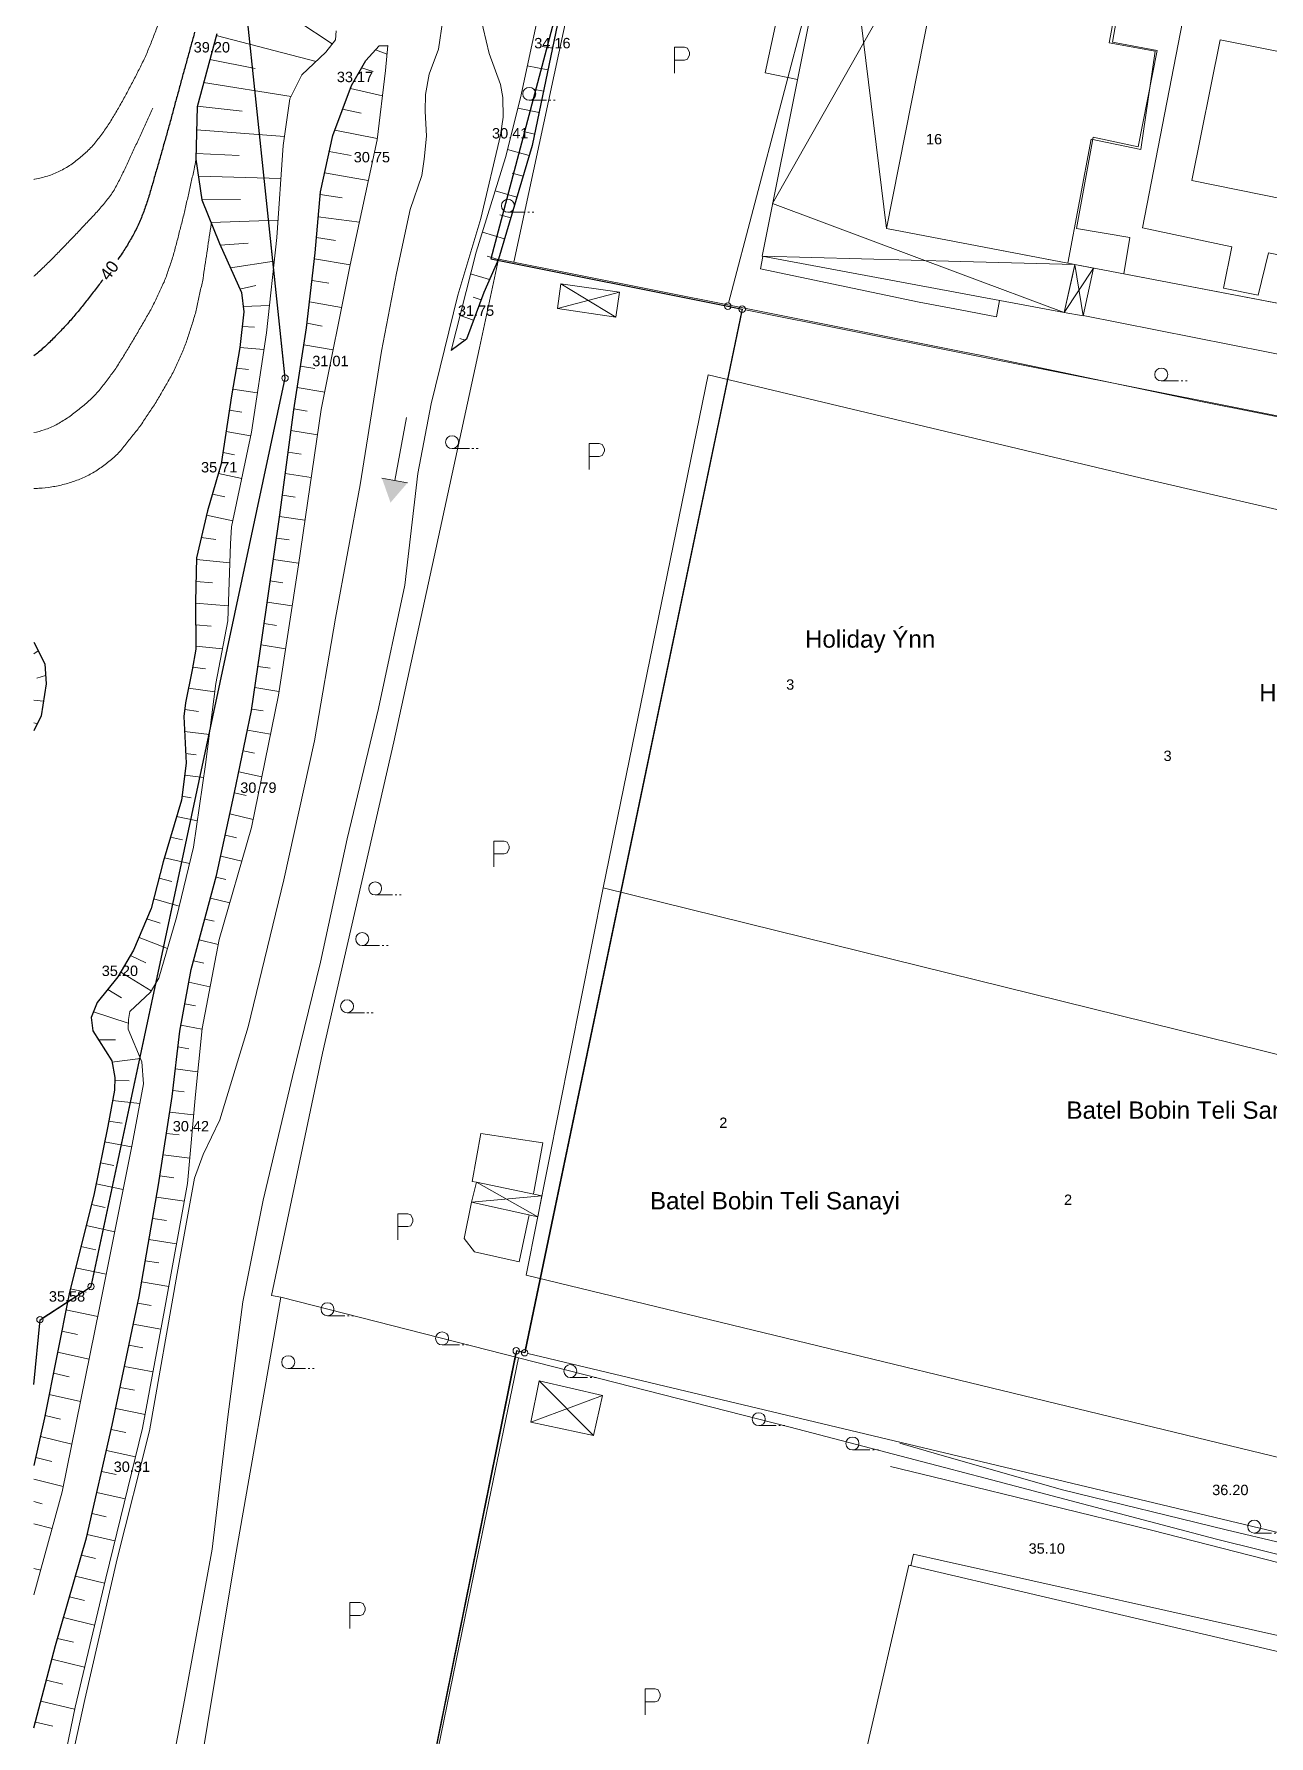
# Model space of a CAD drawing. Header units: centimetres. Extents: x -38353 to 28366, y -42745 to 17597.
# Drawn here: x -37704 to -23428, y -22622 to -2951 of the extents above; entities that cross this region are included whole.
import ezdxf

# ---------------------------------------------------------------- set-up
doc = ezdxf.new("R2010")
doc.units = ezdxf.units.CM
doc.header["$LTSCALE"] = 500
for name, color, linetype, lineweight in [('2013_halihazir_BÖLGEPARKI_HİLAL_dwg-1', 9, 'Continuous', 9), ('Ada_Siniri-1', 254, 'Continuous', 25), ('B_Betonzemin-1', 9, 'Continuous', 9), ('B_Sundurma-1', 9, 'Continuous', 9), ('B_Teras-1', 9, 'Continuous', 9), ('B_Teras_Gayrimeskun-1', 9, 'Continuous', 9), ('B_Ticari-1', 9, 'Continuous', 9), ('Egri_1m-1', 9, 'Continuous', 9), ('Egri_5m-1', 254, 'Continuous', 25), ('Egri_5m_mkot', 204, 'Continuous', 9), ('Egri_Ara-1', 9, 'Continuous', 9), ('Hid_Dere_Sulu_Yat_Gen-1', 9, 'Continuous', 9), ('S_Istikamet_Oku-2', 9, 'Continuous', 9), ('S_Otopark-1', 9, 'Continuous', 9), ('S_Tek_Agac-1', 9, 'Continuous', 9), ('Sev_Sevalti-1', 9, 'Continuous', 9), ('Sev_Sevustu-1', 254, 'Continuous', 25), ('Sev_Tarama-1', 9, 'Continuous', 9), ('Sinir_Cit_bir_taraf-1', 9, 'Continuous', 9), ('Sinir_Duvar_tek_tarafa_ait-1', 9, 'Continuous', 9), ('Sinir_Ist_Duvari-1', 9, 'Continuous', 9), ('Sinir_Mulkiyet-1', 9, 'Continuous', 9), ('Sinir_Tel_bir_taraf-1', 9, 'Continuous', 9), ('Y_Kat_Adedi', 120, 'Continuous', 9), ('Y_Kot_Noktasi-1', 5, 'Continuous', 9), ('Y_Yapi', 230, 'Continuous', 9), ('Yol_Kaldirim_kenari_bordurtasi-1', 9, 'Continuous', 9)]:
    doc.layers.add(name, color=color, linetype=linetype, lineweight=lineweight)
doc.layers.add('S_Istikamet_Oku-1', color=9, linetype='Continuous', lineweight=9, transparency=1)
doc.styles.add('Arial_1', font='arial.ttf', dxfattribs={"height": 200})
doc.styles.add('Arial_2', font='arial.ttf', dxfattribs={"height": 120})
doc.styles.add('Arial_3', font='arial.ttf', dxfattribs={"height": 140})

# ---------------------------------------------------------------- blocks, each defined once
blk = doc.blocks.new('2013_halihazir_BÖLGEPARKI_HİLAL_dwg_11424_3-2117006-VAZİYET PLANI')
at = {"layer": 'S_Tek_Agac-1'}
for p, q in [((0, -75), (200, -75)), ((230, -75), (250, -75)), ((280, -75), (300, -75))]:
    blk.add_line(p, q, dxfattribs=at)
blk.add_circle((0, 0), 75, dxfattribs=at)
blk = doc.blocks.new('2013_halihazir_BÖLGEPARKI_HİLAL_dwg_11219_1-2117007-VAZİYET PLANI')
at = {"layer": 'S_Otopark-1', "flags": 128}
blk.add_lwpolyline([(0, 0), (0, 300), (117, 300), (152, 288), (176, 239), (176, 213), (152, 162), (117, 152), (0, 152)], dxfattribs=at)
blk = doc.blocks.new('2013_halihazir_BÖLGEPARKI_HİLAL_dwg_10628_4-2117010-VAZİYET PLANI')
at = {"layer": 'S_Istikamet_Oku-1'}
blk.add_hatch(color=256, dxfattribs=at).paths.add_polyline_path([(10, 0), (7.4, 1.5), (7.4, -1.5), (7.46, -1.47)], flags=0)
at = {"layer": 'S_Istikamet_Oku-2'}
blk.add_line((0, 0), (7.4, 0), dxfattribs=at)
at = {"layer": 'S_Istikamet_Oku-2', "flags": 128}
blk.add_lwpolyline([(7.4, -1.5), (7.4, 1.5)], close=True, dxfattribs=at)
blk = doc.blocks.new('2013_halihazir_BÖLGEPARKI_HİLAL_dwg-2116511-VAZİYET PLANI')
at = {"layer": 'Ada_Siniri-1', "flags": 128}
for points in [[(-37335, -18691), (-37265, -17942), (-36676, -17558), (-34433, -7058), (-34878, -2807), (-33824, -729), (-32621, 7055)], [(-23125, 7055), (-23374, 6861), (-25164, 5835), (-26463, 5934), (-26701, 5952), (-27172, 6102), (-27819, 5729), (-28271, 5468), (-26828, 5335), (-26472, 5216), (-26331, 5169), (-26481, 4595), (-27774, -372), (-30499, 180), (-32052, -5679), (-29314, -6228), (-29147, -6261), (-31662, -18324), (-31759, -18301), (-34426, -31469), (-30642, -32363)]]:
    blk.add_lwpolyline(points, dxfattribs=at)
at = {"layer": 'B_Betonzemin-1', "flags": 128}
for points in [[(-32219, -16351), (-32268, -16343), (-32169, -15788), (-31451, -15898), (-31561, -16487)], [(-31612, -16729), (-31726, -17273), (-32242, -17158), (-32362, -17004), (-32278, -16583)]]:
    blk.add_lwpolyline(points, dxfattribs=at)
at = {"layer": 'B_Sundurma-1'}
for p, q in [((-27478, -5328), (-28005, -1089)), ((-30567, -6067), (-31283, -6255)), ((-31464, -16508), (-32278, -16583)), ((-30764, -18816), (-31593, -19126))]:
    blk.add_line(p, q, dxfattribs=at)
at = {"layer": 'B_Sundurma-1', "flags": 128}
for points in [[(-25205, -6338), (-25301, -5747), (-27478, -5328), (-26687, -1315), (-28005, -1089), (-28918, -5651), (-25424, -6299), (-25301, -5747), (-27478, -5328), (-26687, -1315), (-28005, -1089), (-28918, -5651), (-25424, -6299), (-25301, -5747), (-26621, -5712), (-28918, -5651)], [(-26687, -1315), (-28796, -5042), (-26623, -5852), (-25424, -6299), (-25330, -5878), (-25301, -5747), (-25085, -5788), (-25205, -6338), (-25424, -6299), (-25085, -5788)], [(-31245, -5968), (-30567, -6067), (-30610, -6355), (-31283, -6255), (-31245, -5968), (-30610, -6355)], [(-31512, -16751), (-32219, -16351), (-31464, -16508), (-31512, -16751), (-32278, -16583), (-32219, -16351)], [(-30868, -19278), (-31496, -18649), (-30764, -18816), (-30868, -19278), (-31593, -19126), (-31496, -18649)]]:
    blk.add_lwpolyline(points, dxfattribs=at)
at = {"layer": 'B_Teras-1', "flags": 128}
for points in [[(-21114, -5076), (-21305, -6112), (-21962, -5980), (-22035, -6370), (-24738, -5854), (-24667, -5433), (-25283, -5331), (-25092, -4275), (-24571, -4387), (-24350, -3272), (-24866, -3177), (-24684, -2114), (-24078, -2235), (-23995, -1809), (-21240, -2353), (-21303, -2785), (-20675, -2911), (-20872, -3938), (-21386, -3823), (-21601, -4994)], [(-22810, -2125), (-22389, -2211), (-22477, -2686), (-21472, -2904), (-22017, -5817), (-23064, -5612), (-23184, -6101), (-23584, -6020), (-23487, -5540), (-24520, -5322), (-23953, -2401), (-22905, -2603)]]:
    blk.add_lwpolyline(points, close=True, dxfattribs=at)
at = {"layer": 'B_Teras_Gayrimeskun-1', "flags": 128}
blk.add_lwpolyline([(-23622, -3150), (-22008, -3472), (-22334, -5103), (-23950, -4775)], close=True, dxfattribs=at)
at = {"layer": 'B_Ticari-1', "flags": 128}
for points in [[(-20660, -6666), (-21366, -6497), (-25384, -5731), (-27478, -5328), (-26687, -1315), (-24625, -1684), (-20566, -2486), (-19863, -2633), (-20660, -6666), (-21366, -6497), (-25384, -5731), (-27478, -5328), (-26687, -1315), (-24625, -1684), (-20566, -2486), (-19863, -2633)], [(-21489, -3837), (-20864, -3956), (-20566, -2486), (-24625, -1684), (-24907, -3185), (-24374, -3281), (-24539, -4415), (-25115, -4297), (-25384, -5731), (-21366, -6497), (-21085, -5048), (-21716, -4917)], [(-21461, -15246), (-22516, -19638), (-31647, -17427), (-30754, -12950), (-21461, -15246), (-30754, -12950), (-29540, -7019), (-24548, -8212), (-20024, -9261), (-21461, -15246), (-20024, -9261), (-24548, -8212), (-29540, -7019), (-30754, -12950), (-21461, -15246), (-30754, -12950), (-31647, -17427), (-22516, -19638)], [(-22716, -21998), (-22680, -21843), (-27222, -20780), (-22680, -21843)]]:
    blk.add_lwpolyline(points, close=True, dxfattribs=at)
for points in [[(-27222, -20780), (-28248, -25230), (-23717, -26308), (-23309, -24552)], [(-23309, -24552), (-23717, -26308), (-28248, -25230), (-27222, -20780)]]:
    blk.add_lwpolyline(points, dxfattribs=at)
at = {"layer": 'Egri_1m-1'}
for points in [[(-36003, -3237), (-35984, -3191), (-35966, -3144), (-35948, -3098)], [(-35948, -3098), (-35930, -3051), (-35912, -3004), (-35893, -2958)], [(-36198, -3642), (-36174, -3598), (-36151, -3554), (-36129, -3509)], [(-36268, -3775), (-36245, -3731), (-36221, -3687), (-36198, -3642)], [(-36416, -4036), (-36391, -3993), (-36365, -3950), (-36341, -3906)], [(-36341, -3906), (-36316, -3863), (-36292, -3819), (-36268, -3775)], [(-36497, -4162), (-36470, -4120), (-36442, -4078), (-36416, -4036)], [(-36681, -4399), (-36647, -4362), (-36614, -4324), (-36584, -4284)], [(-36584, -4284), (-36554, -4244), (-36525, -4204), (-36497, -4162)], [(-36910, -4592), (-36869, -4563), (-36830, -4533), (-36792, -4500)], [(-36792, -4500), (-36753, -4468), (-36716, -4435), (-36681, -4399)], [(-37179, -4724), (-37131, -4710), (-37085, -4690), (-37040, -4668)], [(-37040, -4668), (-36995, -4645), (-36952, -4621), (-36910, -4592)], [(-35485, -4646), (-35477, -4609), (-35470, -4572), (-35463, -4535)], [(-37335, -4762), (-37331, -4761), (-37328, -4761), (-37324, -4760)], [(-37324, -4760), (-37275, -4750), (-37227, -4738), (-37179, -4724)], [(-35618, -5231), (-35606, -5182), (-35594, -5134), (-35583, -5085)], [(-35781, -5808), (-35765, -5761), (-35748, -5714), (-35733, -5666)], [(-35733, -5666), (-35719, -5618), (-35705, -5570), (-35693, -5521)], [(-35832, -5949), (-35811, -5904), (-35798, -5855), (-35781, -5808)], [(-35413, -6054), (-35423, -6103), (-35434, -6152), (-35444, -6201)], [(-35381, -5907), (-35389, -5957), (-35402, -6005), (-35413, -6054)], [(-36033, -6351), (-36008, -6308), (-35982, -6265), (-35960, -6220)], [(-35444, -6201), (-35454, -6250), (-35464, -6299), (-35480, -6347)], [(-36108, -6481), (-36083, -6438), (-36058, -6395), (-36033, -6351)], [(-35571, -6632), (-35587, -6680), (-35607, -6726), (-35627, -6772)], [(-36423, -6992), (-36394, -6951), (-36365, -6910), (-36339, -6868)], [(-36339, -6868), (-36313, -6825), (-36287, -6782), (-36261, -6740)], [(-35627, -6772), (-35647, -6818), (-35667, -6863), (-35688, -6908)], [(-36512, -7112), (-36482, -7073), (-36452, -7033), (-36423, -6992)], [(-35688, -6908), (-35710, -6954), (-35729, -7000), (-35754, -7043)], [(-36714, -7334), (-36677, -7301), (-36640, -7267), (-36607, -7229)], [(-36607, -7229), (-36573, -7191), (-36543, -7152), (-36512, -7112)], [(-36949, -7519), (-36908, -7491), (-36868, -7462), (-36829, -7430)], [(-36829, -7430), (-36789, -7399), (-36751, -7367), (-36714, -7334)], [(-35986, -7429), (-36013, -7471), (-36041, -7512), (-36068, -7554)], [(-35904, -7303), (-35929, -7347), (-35958, -7387), (-35986, -7429)], [(-37335, -7689), (-37294, -7680), (-37255, -7669), (-37216, -7656)], [(-37216, -7656), (-37168, -7641), (-37122, -7621), (-37078, -7597)], [(-37078, -7597), (-37033, -7573), (-36991, -7548), (-36949, -7519)], [(-36068, -7554), (-36095, -7596), (-36124, -7637), (-36156, -7676)], [(-36455, -8011), (-36493, -8043), (-36533, -8073), (-36574, -8101)], [(-36345, -7909), (-36377, -7947), (-36416, -7979), (-36455, -8011)], [(-36840, -8240), (-36887, -8258), (-36934, -8273), (-36983, -8285)], [(-36703, -8179), (-36747, -8203), (-36792, -8223), (-36840, -8240)], [(-36574, -8101), (-36616, -8130), (-36658, -8156), (-36703, -8179)], [(-36983, -8285), (-37031, -8298), (-37080, -8308), (-37129, -8316)]]:
    blk.add_open_spline(points, degree=3, dxfattribs=at)
for points, knots in [([(-36129, -3509), (-36106, -3465), (-36084, -3420), (-36063, -3374), (-36042, -3329), (-36022, -3283), (-36003, -3237)], [0.36271759, 0.36271759, 0.36271759, 0.36271759, 0.38256063, 0.38256063, 0.38256063, 0.40240367, 0.40240367, 0.40240367, 0.40240367]), ([(-35583, -5085), (-35572, -5036), (-35561, -4987), (-35550, -4939), (-35539, -4890), (-35528, -4841), (-35517, -4792), (-35506, -4744), (-35495, -4695), (-35485, -4646)], [0.8844149, 0.8844149, 0.8844149, 0.8844149, 0.91522423, 0.91522423, 0.91522423, 0.94603355, 0.94603355, 0.94603355, 0.97684287, 0.97684287, 0.97684287, 0.97684287]), ([(-35693, -5521), (-35680, -5473), (-35668, -5425), (-35656, -5376), (-35643, -5328), (-35631, -5279), (-35618, -5231)], [0.79198693, 0.79198693, 0.79198693, 0.79198693, 0.82279625, 0.82279625, 0.82279625, 0.85360558, 0.85360558, 0.85360558, 0.85360558]), ([(-35285, -5270), (-35287, -5285), (-35290, -5300), (-35292, -5314), (-35299, -5364), (-35307, -5413), (-35314, -5463), (-35322, -5512), (-35329, -5561), (-35337, -5611), (-35344, -5660), (-35352, -5710), (-35359, -5759), (-35366, -5809), (-35374, -5858), (-35381, -5907)], [0, 0, 0, 0, 0.0089653, 0.0089653, 0.0089653, 0.0392934, 0.0392934, 0.0392934, 0.0696215, 0.0696215, 0.0696215, 0.0999495, 0.0999495, 0.0999495, 0.1302776, 0.1302776, 0.1302776, 0.1302776]), ([(-35960, -6220), (-35938, -6175), (-35917, -6130), (-35896, -6085), (-35875, -6040), (-35853, -5995), (-35832, -5949)], [0.63794031, 0.63794031, 0.63794031, 0.63794031, 0.66874963, 0.66874963, 0.66874963, 0.69955896, 0.69955896, 0.69955896, 0.69955896]), ([(-36261, -6740), (-36235, -6697), (-36210, -6654), (-36184, -6611), (-36159, -6568), (-36133, -6525), (-36108, -6481)], [0.51470301, 0.51470301, 0.51470301, 0.51470301, 0.54551234, 0.54551234, 0.54551234, 0.57632166, 0.57632166, 0.57632166, 0.57632166]), ([(-35480, -6347), (-35495, -6394), (-35510, -6442), (-35525, -6489), (-35541, -6537), (-35556, -6585), (-35571, -6632)], [0.22126181, 0.22126181, 0.22126181, 0.22126181, 0.25158988, 0.25158988, 0.25158988, 0.28191795, 0.28191795, 0.28191795, 0.28191795]), ([(-35754, -7043), (-35779, -7087), (-35804, -7130), (-35829, -7173), (-35854, -7217), (-35879, -7260), (-35904, -7303)], [0.37290216, 0.37290216, 0.37290216, 0.37290216, 0.40323023, 0.40323023, 0.40323023, 0.4335583, 0.4335583, 0.4335583, 0.4335583]), ([(-36156, -7676), (-36187, -7715), (-36219, -7754), (-36250, -7792), (-36282, -7831), (-36313, -7870), (-36345, -7909)], [0.52454251, 0.52454251, 0.52454251, 0.52454251, 0.55487058, 0.55487058, 0.55487058, 0.58519865, 0.58519865, 0.58519865, 0.58519865]), ([(-37129, -8316), (-37179, -8325), (-37229, -8330), (-37279, -8332), (-37297, -8333), (-37316, -8333), (-37335, -8333)], [0.76716707, 0.76716707, 0.76716707, 0.76716707, 0.79749514, 0.79749514, 0.79749514, 0.80882989, 0.80882989, 0.80882989, 0.80882989])]:
    blk.add_open_spline(points, degree=3, knots=knots, dxfattribs=at)
at = {"layer": 'Egri_5m-1'}
for points, knots in [([(-35478, -3060), (-35491, -3108), (-35504, -3156), (-35518, -3204), (-35531, -3253), (-35544, -3301), (-35558, -3349), (-35571, -3397), (-35584, -3445), (-35598, -3494), (-35611, -3542), (-35624, -3590), (-35637, -3638), (-35650, -3686), (-35663, -3735), (-35676, -3783), (-35690, -3831), (-35703, -3880), (-35716, -3928), (-35729, -3976), (-35742, -4024), (-35755, -4073)], [0.616473, 0.616473, 0.616473, 0.616473, 0.6371251, 0.6371251, 0.6371251, 0.6577773, 0.6577773, 0.6577773, 0.6784294, 0.6784294, 0.6784294, 0.6990815, 0.6990815, 0.6990815, 0.7197337, 0.7197337, 0.7197337, 0.7403858, 0.7403858, 0.7403858, 0.761038, 0.761038, 0.761038, 0.761038]), ([(-35755, -4073), (-35768, -4121), (-35781, -4169), (-35795, -4217), (-35808, -4265), (-35822, -4313), (-35836, -4362), (-35849, -4410), (-35863, -4458), (-35876, -4506)], [0.76103798, 0.76103798, 0.76103798, 0.76103798, 0.78169012, 0.78169012, 0.78169012, 0.80234227, 0.80234227, 0.80234227, 0.82299441, 0.82299441, 0.82299441, 0.82299441]), ([(-35876, -4506), (-35890, -4554), (-35904, -4602), (-35918, -4650), (-35932, -4698), (-35946, -4746), (-35959, -4794), (-35973, -4842), (-35987, -4890), (-36001, -4938)], [0.82299441, 0.82299441, 0.82299441, 0.82299441, 0.84364656, 0.84364656, 0.84364656, 0.8642987, 0.8642987, 0.8642987, 0.88495084, 0.88495084, 0.88495084, 0.88495084]), ([(-36539, -5921), (-36554, -5940), (-36568, -5959), (-36583, -5978), (-36613, -6018), (-36644, -6057), (-36674, -6097)], [0, 0, 0, 0, 0.02235303, 0.02235303, 0.02235303, 0.06900073, 0.06900073, 0.06900073, 0.06900073]), ([(-36862, -6331), (-36894, -6369), (-36927, -6407), (-36961, -6444), (-36995, -6480), (-37029, -6517), (-37064, -6552)], [0.16229614, 0.16229614, 0.16229614, 0.16229614, 0.20894384, 0.20894384, 0.20894384, 0.25559154, 0.25559154, 0.25559154, 0.25559154])]:
    blk.add_open_spline(points, degree=3, knots=knots, dxfattribs=at)
for points in [[(-36048, -5081), (-36064, -5128), (-36082, -5175), (-36101, -5221)], [(-36001, -4938), (-36015, -4986), (-36032, -5033), (-36048, -5081)], [(-36101, -5221), (-36120, -5267), (-36141, -5313), (-36164, -5357)], [(-36237, -5488), (-36262, -5531), (-36288, -5574), (-36316, -5616)], [(-36164, -5357), (-36186, -5402), (-36211, -5445), (-36237, -5488)], [(-36316, -5616), (-36332, -5639), (-36348, -5663), (-36365, -5686)], [(-36674, -6097), (-36705, -6137), (-36736, -6176), (-36767, -6215)], [(-36767, -6215), (-36798, -6254), (-36830, -6293), (-36862, -6331)], [(-37170, -6659), (-37206, -6693), (-37244, -6726), (-37282, -6758)], [(-37064, -6552), (-37099, -6588), (-37134, -6624), (-37170, -6659)], [(-37282, -6758), (-37300, -6773), (-37317, -6787), (-37335, -6802)]]:
    blk.add_open_spline(points, degree=3, dxfattribs=at)
at = {"layer": 'Egri_Ara-1'}
for points, knots in [([(-35960, -3937), (-35981, -3982), (-36002, -4028), (-36023, -4073), (-36044, -4119), (-36065, -4164), (-36086, -4209), (-36107, -4255), (-36127, -4300), (-36148, -4346), (-36169, -4391), (-36190, -4436), (-36211, -4482), (-36232, -4527), (-36253, -4573), (-36274, -4618)], [0, 0, 0, 0, 0.0294401, 0.0294401, 0.0294401, 0.0588801, 0.0588801, 0.0588801, 0.0883202, 0.0883202, 0.0883202, 0.1177602, 0.1177602, 0.1177602, 0.1472003, 0.1472003, 0.1472003, 0.1472003]), ([(-36799, -5341), (-36833, -5378), (-36868, -5414), (-36902, -5450), (-36937, -5486), (-36972, -5522), (-37006, -5558)], [0.32384063, 0.32384063, 0.32384063, 0.32384063, 0.35328069, 0.35328069, 0.35328069, 0.38272075, 0.38272075, 0.38272075, 0.38272075])]:
    blk.add_open_spline(points, degree=3, knots=knots, dxfattribs=at)
for points in [[(-36274, -4618), (-36295, -4663), (-36318, -4708), (-36340, -4753)], [(-36410, -4885), (-36435, -4929), (-36467, -4968), (-36498, -5007)], [(-36340, -4753), (-36362, -4798), (-36384, -4842), (-36410, -4885)], [(-36498, -5007), (-36529, -5046), (-36560, -5085), (-36594, -5122)], [(-36696, -5232), (-36730, -5269), (-36764, -5305), (-36799, -5341)], [(-36594, -5122), (-36627, -5159), (-36661, -5196), (-36696, -5232)], [(-37111, -5666), (-37145, -5702), (-37182, -5736), (-37218, -5771)], [(-37006, -5558), (-37041, -5594), (-37076, -5630), (-37111, -5666)], [(-37327, -5873), (-37330, -5875), (-37332, -5877), (-37335, -5880)], [(-37218, -5771), (-37254, -5805), (-37290, -5840), (-37327, -5873)]]:
    blk.add_open_spline(points, degree=3, dxfattribs=at)
at = {"layer": 'Hid_Dere_Sulu_Yat_Gen-1', "flags": 128}
for points in [[(-32607, -2916), (-32659, -3257), (-32768, -3544), (-32811, -3780), (-32814, -3973), (-32797, -4262), (-32823, -4529), (-32850, -4717), (-32985, -5110), (-33146, -5847), (-33319, -6748), (-33565, -8291), (-33848, -9832), (-34093, -11252), (-34446, -12857), (-34858, -14557), (-35188, -15630), (-35378, -16032), (-35480, -16304), (-35679, -17407), (-36001, -19224), (-36374, -20707), (-36749, -22330), (-37141, -24128)], [(-32211, -2723), (-32072, -3307), (-31941, -3666), (-31916, -3817), (-31912, -4041), (-31942, -4252), (-32171, -5212), (-32435, -6100), (-32745, -7356), (-32898, -8162), (-33047, -9453), (-33351, -10878), (-33716, -12383), (-34022, -13810), (-34345, -15132), (-34687, -16559), (-34921, -17734), (-35094, -19062), (-35275, -20595), (-35596, -22339), (-35878, -23826)]]:
    blk.add_lwpolyline(points, dxfattribs=at)
at = {"layer": 'Sev_Sevalti-1', "flags": 128}
for points in [[(-32512, -6739), (-32224, -5604), (-31886, -4509), (-31712, -3818), (-31413, -2436)], [(-33842, -3043), (-33851, -3147), (-33960, -3292), (-34237, -3552), (-34378, -3832), (-34455, -4372), (-34528, -5433), (-34649, -6536), (-34822, -7682), (-35053, -8779), (-35064, -8974), (-35096, -9865), (-35231, -10588), (-35351, -11523), (-35490, -12479), (-35689, -13293), (-35891, -13992), (-35990, -14156), (-36228, -14380), (-36244, -14471), (-36248, -14585), (-36087, -14961), (-36068, -15217), (-36201, -15917), (-36577, -17803), (-37008, -19930), (-37335, -21120)], [(-37335, -24989), (-37266, -24554), (-37126, -23712), (-36861, -22420), (-36506, -20928), (-36081, -19195), (-35825, -17829), (-35560, -16367), (-35469, -15340), (-35392, -14574), (-35196, -13547), (-34819, -12253), (-34510, -10722), (-34279, -9215), (-34014, -7423), (-33681, -5751), (-33369, -4306), (-33270, -3503), (-33243, -3213)]]:
    blk.add_lwpolyline(points, dxfattribs=at)
at = {"layer": 'Sev_Sevustu-1', "flags": 128}
for points in [[(-31722, -230), (-31762, 358), (-31614, 374), (-31412, 492), (-31228, 691), (-31016, 1115), (-30844, 1271), (-30700, 1325), (-30550, 1321), (-30426, 1285), (-30372, 1173), (-30367, 992), (-30420, 713), (-30537, 501), (-30645, 270), (-30751, -118), (-31010, -1359), (-31265, -2872), (-31575, -4370), (-31966, -5684), (-32134, -6070), (-32336, -6610), (-32512, -6739)], [(-35223, -3080), (-35449, -3924), (-35464, -4528), (-35396, -4997), (-35190, -5504), (-34937, -6070), (-34911, -6294), (-34957, -6704), (-35050, -7264), (-35170, -8050), (-35328, -8592), (-35456, -9137), (-35468, -9640), (-35466, -10191), (-35506, -10429), (-35585, -10813), (-35602, -10969), (-35577, -11509), (-35631, -11937), (-35840, -12648), (-35979, -13190), (-36183, -13671), (-36365, -13980), (-36606, -14277), (-36674, -14447), (-36656, -14602), (-36437, -14949), (-36399, -15143), (-36405, -15290), (-36483, -15704), (-36640, -16481), (-36930, -17642), (-37212, -19074), (-37335, -19626)], [(-37335, -22657), (-37087, -21707), (-36728, -20464), (-36431, -19161), (-36121, -17673), (-35895, -16381), (-35738, -15361), (-35650, -14607), (-35517, -13894), (-35224, -12808), (-35017, -11849), (-34820, -10902), (-34696, -10057), (-34494, -8637), (-34332, -7427), (-34183, -6477), (-34084, -5611), (-34023, -4906), (-33881, -4254), (-33663, -3675), (-33500, -3386), (-33344, -3217), (-33243, -3213)], [(-37335, -10111), (-37211, -10362), (-37195, -10593), (-37254, -10963), (-37335, -11134)]]:
    blk.add_lwpolyline(points, dxfattribs=at)
at = {"layer": 'Sev_Tarama-1'}
for p, q in [((-34958, -2482), (-33889, -3197)), ((-35229, -3100), (-34074, -3399)), ((-33388, -3265), (-33252, -3315)), ((-31342, -3247), (-31461, -3227)), ((-35303, -3377), (-34778, -3480)), ((-33549, -3473), (-33413, -3515)), ((-31394, -3494), (-31632, -3451)), ((-35374, -3642), (-34363, -3803)), ((-33676, -3710), (-33306, -3797)), ((-31445, -3741), (-31565, -3718)), ((-35447, -3916), (-34927, -3975)), ((-33767, -3951), (-33552, -3997)), ((-31496, -3989), (-31742, -3937)), ((-35455, -4191), (-34441, -4268)), ((-33858, -4194), (-33367, -4289)), ((-31548, -4238), (-31675, -4207)), ((-35462, -4461), (-34963, -4484)), ((-33921, -4438), (-33669, -4485)), ((-31609, -4485), (-31863, -4416)), ((-33975, -4685), (-33470, -4775)), ((-31681, -4726), (-31806, -4691)), ((-35435, -4725), (-34481, -4752)), ((-31753, -4967), (-32005, -4894)), ((-35395, -5000), (-34947, -4995)), ((-34026, -4936), (-33774, -4976)), ((-35289, -5262), (-34514, -5232)), ((-34048, -5195), (-33574, -5257)), ((-31824, -5208), (-31951, -5170)), ((-35183, -5521), (-34858, -5498)), ((-34069, -5434), (-33848, -5470)), ((-31896, -5448), (-32152, -5371)), ((-34092, -5681), (-33681, -5751)), ((-31968, -5689), (-32097, -5649)), ((-35064, -5786), (-34558, -5707)), ((-32069, -5920), (-32287, -5852)), ((-34955, -6029), (-34770, -5989)), ((-34120, -5929), (-33925, -5963)), ((-34918, -6231), (-34614, -6219)), ((-34149, -6177), (-33779, -6243)), ((-32165, -6155), (-32257, -6124)), ((-34930, -6463), (-34786, -6469)), ((-34177, -6425), (-34003, -6457)), ((-32254, -6390), (-32409, -6335)), ((-34214, -6673), (-33877, -6733)), ((-32352, -6621), (-32411, -6600)), ((-34957, -6703), (-34678, -6728)), ((-34997, -6943), (-34856, -6961)), ((-34253, -6920), (-34089, -6949)), ((-35037, -7185), (-34754, -7229)), ((-34292, -7168), (-33974, -7223)), ((-35075, -7429), (-34933, -7453)), ((-34331, -7415), (-34176, -7442)), ((-34364, -7664), (-34058, -7716)), ((-35113, -7674), (-34831, -7725)), ((-35150, -7920), (-35016, -7945)), ((-34397, -7913), (-34246, -7938)), ((-35202, -8162), (-34934, -8217)), ((-34431, -8163), (-34130, -8209)), ((-35272, -8401), (-35129, -8432)), ((-34464, -8413), (-34316, -8434)), ((-35339, -8641), (-35038, -8707)), ((-34497, -8660), (-34204, -8702)), ((-35401, -8901), (-35231, -8925)), ((-34533, -8908), (-34386, -8929)), ((-35457, -9155), (-35072, -9192)), ((-34568, -9155), (-34277, -9197)), ((-35462, -9409), (-35271, -9425)), ((-34603, -9402), (-34459, -9423)), ((-35467, -9659), (-35090, -9691)), ((-34638, -9649), (-34352, -9692)), ((-35467, -9910), (-35288, -9925)), ((-34674, -9896), (-34532, -9918)), ((-37286, -10210), (-37335, -10246)), ((-35466, -10157), (-35156, -10189)), ((-34709, -10143), (-34428, -10187)), ((-35501, -10398), (-35352, -10418)), ((-34745, -10390), (-34606, -10412)), ((-37201, -10495), (-37302, -10527)), ((-37226, -10792), (-37335, -10781)), ((-35549, -10641), (-35243, -10686)), ((-34781, -10636), (-34504, -10682)), ((-35593, -10887), (-35434, -10910)), ((-34817, -10883), (-34684, -10905)), ((-37296, -11053), (-37335, -11041)), ((-35594, -11144), (-35307, -11179)), ((-34867, -11126), (-34601, -11174)), ((-35582, -11399), (-35460, -11412)), ((-34917, -11368), (-34784, -11394)), ((-35595, -11649), (-35372, -11673)), ((-34967, -11609), (-34701, -11668)), ((-35626, -11890), (-35517, -11908)), ((-35018, -11852), (-34884, -11883)), ((-35687, -12127), (-35445, -12175)), ((-35070, -12096), (-34800, -12159)), ((-35757, -12365), (-35619, -12395)), ((-35123, -12340), (-34993, -12371)), ((-35176, -12584), (-34932, -12642)), ((-35826, -12602), (-35537, -12670)), ((-35889, -12839), (-35743, -12877)), ((-35230, -12828), (-35116, -12855)), ((-35950, -13077), (-35657, -13161)), ((-35295, -13069), (-35072, -13123)), ((-36030, -13309), (-35875, -13357)), ((-35360, -13311), (-35251, -13337)), ((-36121, -13524), (-35793, -13652)), ((-35425, -13552), (-35207, -13605)), ((-36219, -13733), (-36042, -13818)), ((-36331, -13923), (-35980, -14140)), ((-35490, -13795), (-35372, -13822)), ((-36481, -14123), (-36322, -14221)), ((-35544, -14040), (-35301, -14095)), ((-35590, -14289), (-35469, -14314)), ((-36649, -14384), (-36246, -14514)), ((-35637, -14538), (-35393, -14583)), ((-36589, -14708), (-36393, -14706)), ((-36434, -14963), (-36103, -14924)), ((-35671, -14789), (-35545, -14810)), ((-35701, -15043), (-35443, -15077)), ((-36401, -15177), (-36235, -15181)), ((-35730, -15294), (-35599, -15309)), ((-36428, -15409), (-36111, -15442)), ((-36472, -15645), (-36315, -15669)), ((-35766, -15541), (-35490, -15574)), ((-36520, -15885), (-36206, -15942)), ((-35804, -15788), (-35658, -15806)), ((-36568, -16127), (-36412, -16158)), ((-35842, -16034), (-35534, -16073)), ((-35880, -16279), (-35718, -16301)), ((-36617, -16370), (-36304, -16435)), ((-36672, -16611), (-36513, -16646)), ((-35920, -16525), (-35597, -16571)), ((-36733, -16854), (-36402, -16926)), ((-35963, -16770), (-35803, -16794)), ((-36794, -17097), (-36622, -17134)), ((-36006, -17015), (-35686, -17064)), ((-36049, -17260), (-35890, -17285)), ((-36855, -17340), (-36500, -17416)), ((-36092, -17504), (-35776, -17558)), ((-36915, -17583), (-36732, -17622)), ((-36966, -17827), (-36598, -17906)), ((-36137, -17749), (-35979, -17777)), ((-37015, -18072), (-36831, -18112)), ((-36188, -17993), (-35867, -18051)), ((-36239, -18237), (-36076, -18267)), ((-37063, -18317), (-36697, -18397)), ((-36289, -18481), (-35959, -18543)), ((-37111, -18561), (-36929, -18602)), ((-37159, -18806), (-36797, -18887)), ((-36340, -18723), (-36172, -18757)), ((-37207, -19049), (-37027, -19091)), ((-36390, -18967), (-36051, -19036)), ((-36442, -19211), (-36272, -19246)), ((-37260, -19291), (-36896, -19380)), ((-36498, -19454), (-36162, -19525)), ((-37314, -19535), (-37130, -19580)), ((-37335, -19786), (-36996, -19871)), ((-36553, -19697), (-36387, -19732)), ((-37335, -20044), (-37240, -20068)), ((-36608, -19939), (-36281, -20012)), ((-36664, -20181), (-36502, -20218)), ((-37335, -20301), (-37125, -20355)), ((-36719, -20424), (-36401, -20499)), ((-37335, -20818), (-37257, -20838)), ((-36786, -20664), (-36623, -20703)), ((-36855, -20904), (-36520, -20985)), ((-36925, -21144), (-36751, -21186)), ((-36994, -21384), (-36635, -21472)), ((-37063, -21625), (-36878, -21670)), ((-37129, -21866), (-36751, -21958)), ((-37192, -22109), (-37000, -22155)), ((-37255, -22352), (-36866, -22444)), ((-37318, -22594), (-37117, -22641))]:
    blk.add_line(p, q, dxfattribs=at)
at = {"layer": 'Sinir_Cit_bir_taraf-1', "flags": 128}
blk.add_lwpolyline([(-31788, -5720), (-30520, 173), (-28700, -186)], dxfattribs=at)
at = {"layer": 'Sinir_Duvar_tek_tarafa_ait-1'}
blk.add_line((-22150, -6943), (-25205, -6336), dxfattribs=at)
at = {"layer": 'Sinir_Duvar_tek_tarafa_ait-1', "flags": 128}
blk.add_lwpolyline([(-17952, -8516), (-17991, -8509), (-19123, -8271), (-20591, -7977), (-23846, -7330), (-26377, -6798), (-26635, -6746), (-29236, -6229)], dxfattribs=at)
at = {"layer": 'Sinir_Ist_Duvari-1'}
blk.add_line((-22298, -20817), (-23663, -20476), dxfattribs=at)
at = {"layer": 'Sinir_Ist_Duvari-1', "flags": 128}
for points in [[(-28509, -3607), (-28884, -3529), (-28652, -2456), (-28295, -2537)], [(-35565, -31172), (-37055, -30846), (-36622, -29221), (-35900, -25915), (-35493, -23593), (-35010, -20694), (-34483, -17682), (-34591, -17660), (-34000, -14860), (-33175, -11261), (-32710, -9125), (-32185, -6710), (-31966, -5684), (-29236, -6229)], [(-26172, -6160), (-26209, -6352), (-26629, -6271), (-27104, -6180), (-28938, -5796), (-28911, -5653)]]:
    blk.add_lwpolyline(points, dxfattribs=at)
at = {"layer": 'Sinir_Mulkiyet-1'}
for p, q in [((-37269, -17979), (-37335, -18691)), ((-37335, -18691), (-37269, -17979))]:
    blk.add_line(p, q, dxfattribs=at)
at = {"layer": 'Sinir_Mulkiyet-1', "flags": 128}
for points in [[(-29305, -6191), (-27784, -409)], [(-34874, -2845), (-34437, -7021)], [(-29184, -6254), (-29278, -6235)], [(-29155, -6298), (-31655, -18287)], [(-34441, -7095), (-36668, -17522)], [(-36707, -17579), (-37234, -17921)], [(-31767, -18337), (-34417, -31429)], [(-31699, -18315), (-31723, -18309)], [(-22214, -20577), (-26809, -19481), (-31626, -18332), (-26809, -19481)]]:
    blk.add_lwpolyline(points, close=True, dxfattribs=at)
blk.add_lwpolyline([(-18244, -8433), (-26635, -6761), (-29111, -6268), (-26635, -6761), (-18244, -8433)], dxfattribs=at)
at = {"layer": 'Sinir_Mulkiyet-1'}
for centre in [(-29315, -6227), (-29315, -6227), (-29148, -6261), (-29148, -6261), (-34433, -7058), (-34433, -7058), (-36676, -17558), (-36676, -17558), (-37266, -17941), (-37266, -17941), (-31760, -18300), (-31760, -18300), (-31663, -18323), (-31663, -18323)]:
    blk.add_circle(centre, 37.5, dxfattribs=at)
at = {"layer": 'Sinir_Tel_bir_taraf-1', "flags": 128}
for points in [[(-23663, -20476), (-26338, -19773), (-26811, -19650), (-28595, -19183), (-34483, -17682)], [(-32906, -24085), (-32250, -20881), (-31735, -18382)]]:
    blk.add_lwpolyline(points, dxfattribs=at)
at = {"layer": 'Yol_Kaldirim_kenari_bordurtasi-1', "flags": 128}
for points in [[(-27326, -19370), (-26809, -19518), (-25445, -19909), (-23554, -20369), (-22250, -20680)], [(-27433, -19638), (-26813, -19788), (-24417, -20372), (-22774, -20794), (-22328, -20900)], [(-22617, -21719), (-22621, -21708), (-22651, -21672), (-22714, -21644), (-26826, -20727), (-27169, -20651), (-27199, -20785)]]:
    blk.add_lwpolyline(points, dxfattribs=at)
for name, p in [('2013_halihazir_BÖLGEPARKI_HİLAL_dwg_11219_1-2117007-VAZİYET PLANI', (-29932, -3535)), ('2013_halihazir_BÖLGEPARKI_HİLAL_dwg_11424_3-2117006-VAZİYET PLANI', (-31609, -3773)), ('2013_halihazir_BÖLGEPARKI_HİLAL_dwg_11424_3-2117006-VAZİYET PLANI', (-31856, -5067)), ('2013_halihazir_BÖLGEPARKI_HİLAL_dwg_11424_3-2117006-VAZİYET PLANI', (-24303, -7017)), ('2013_halihazir_BÖLGEPARKI_HİLAL_dwg_11424_3-2117006-VAZİYET PLANI', (-32502, -7799)), ('2013_halihazir_BÖLGEPARKI_HİLAL_dwg_11219_1-2117007-VAZİYET PLANI', (-30917, -8115)), ('2013_halihazir_BÖLGEPARKI_HİLAL_dwg_11219_1-2117007-VAZİYET PLANI', (-32018, -12709)), ('2013_halihazir_BÖLGEPARKI_HİLAL_dwg_11424_3-2117006-VAZİYET PLANI', (-33391, -12957)), ('2013_halihazir_BÖLGEPARKI_HİLAL_dwg_11424_3-2117006-VAZİYET PLANI', (-33541, -13542)), ('2013_halihazir_BÖLGEPARKI_HİLAL_dwg_11424_3-2117006-VAZİYET PLANI', (-33716, -14319)), ('2013_halihazir_BÖLGEPARKI_HİLAL_dwg_11219_1-2117007-VAZİYET PLANI', (-33130, -17018)), ('2013_halihazir_BÖLGEPARKI_HİLAL_dwg_11424_3-2117006-VAZİYET PLANI', (-33942, -17820)), ('2013_halihazir_BÖLGEPARKI_HİLAL_dwg_11424_3-2117006-VAZİYET PLANI', (-32617, -18158)), ('2013_halihazir_BÖLGEPARKI_HİLAL_dwg_11424_3-2117006-VAZİYET PLANI', (-34396, -18432)), ('2013_halihazir_BÖLGEPARKI_HİLAL_dwg_11424_3-2117006-VAZİYET PLANI', (-31135, -18535)), ('2013_halihazir_BÖLGEPARKI_HİLAL_dwg_11424_3-2117006-VAZİYET PLANI', (-28956, -19091)), ('2013_halihazir_BÖLGEPARKI_HİLAL_dwg_11424_3-2117006-VAZİYET PLANI', (-27873, -19372)), ('2013_halihazir_BÖLGEPARKI_HİLAL_dwg_11424_3-2117006-VAZİYET PLANI', (-23229, -20333)), ('2013_halihazir_BÖLGEPARKI_HİLAL_dwg_11219_1-2117007-VAZİYET PLANI', (-33683, -21511)), ('2013_halihazir_BÖLGEPARKI_HİLAL_dwg_11219_1-2117007-VAZİYET PLANI', (-30271, -22509))]:
    blk.add_blockref(name, p)
at = {"xscale": 99.99999999999999, "yscale": 99.99999999999999, "zscale": 99.99999999999999, "rotation": 259.3086024673844}
blk.add_blockref('2013_halihazir_BÖLGEPARKI_HİLAL_dwg_10628_4-2117010-VAZİYET PLANI', (-33028, -7515), dxfattribs=at)
at = {"layer": 'Egri_5m_mkot', "insert": (-36522, -5772), "char_height": 140, "width": 259.62, "attachment_point": 2, "rotation": 53.4014, "line_spacing_factor": 0.938532, "style": 'Arial_3'}
blk.add_mtext('40', dxfattribs=at)
at = {"layer": 'Y_Kat_Adedi', "char_height": 120, "attachment_point": 2, "line_spacing_factor": 0.938532, "style": 'Arial_2'}
for s, insert, width in [('16', (-26930, -4237), 222.54), ('\\fArial|b0|i0|c162|p34|;3', (-28593, -10540), 111.27), ('\\fArial|b0|i0|c162|p34|;3', (-24230, -11364), 111.27), ('\\fArial|b0|i0|c162|p34|;2', (-29366, -15605), 111.27), ('\\fArial|b0|i0|c162|p34|;2', (-25381, -16495), 111.27)]:
    blk.add_mtext(s, dxfattribs=dict(at, insert=insert, width=width))
at = {"layer": 'Y_Kot_Noktasi-1', "char_height": 120, "width": 500.72, "attachment_point": 2, "line_spacing_factor": 0.938532, "style": 'Arial_2'}
for s, insert in [('34.16', (-31342, -3127)), ('39.20', (-35279, -3175)), ('33.17', (-33624, -3518)), ('30.41', (-31830, -4169)), ('30.75', (-33429, -4445)), ('31.75', (-32225, -6219)), ('31.01', (-33908, -6801)), ('35.71', (-35194, -8029)), ('30.79', (-34741, -11732)), ('35.20', (-36342, -13849)), ('30.42', (-35521, -15645)), ('35.58', (-36953, -17612)), ('30.31', (-36204, -19581)), ('36.20', (-23505, -19849)), ('35.10', (-25627, -20526))]:
    blk.add_mtext(s, dxfattribs=dict(at, insert=insert))
at = {"layer": 'Y_Yapi', "char_height": 200, "attachment_point": 2, "line_spacing_factor": 0.938532, "style": 'Arial_1'}
for s, insert, width in [('Holiday Ýnn', (-27669, -9974), 1786.1), ('Holiday Ýnn', (-22418, -10595), 1786.1), ('Batel Bobin Teli Sanayi', (-23955, -15419), 3433.12), ('Batel Bobin Teli Sanayi', (-28770, -16466), 3433.12)]:
    blk.add_mtext(s, dxfattribs=dict(at, insert=insert, width=width))

msp = doc.modelspace()

# ---------------------------------------------------------------- block references
at = {"layer": '2013_halihazir_BÖLGEPARKI_HİLAL_dwg-1'}
msp.add_blockref('2013_halihazir_BÖLGEPARKI_HİLAL_dwg-2116511-VAZİYET PLANI', (-369.7, 130.6), dxfattribs=at)

doc.saveas('drawing.dxf')
